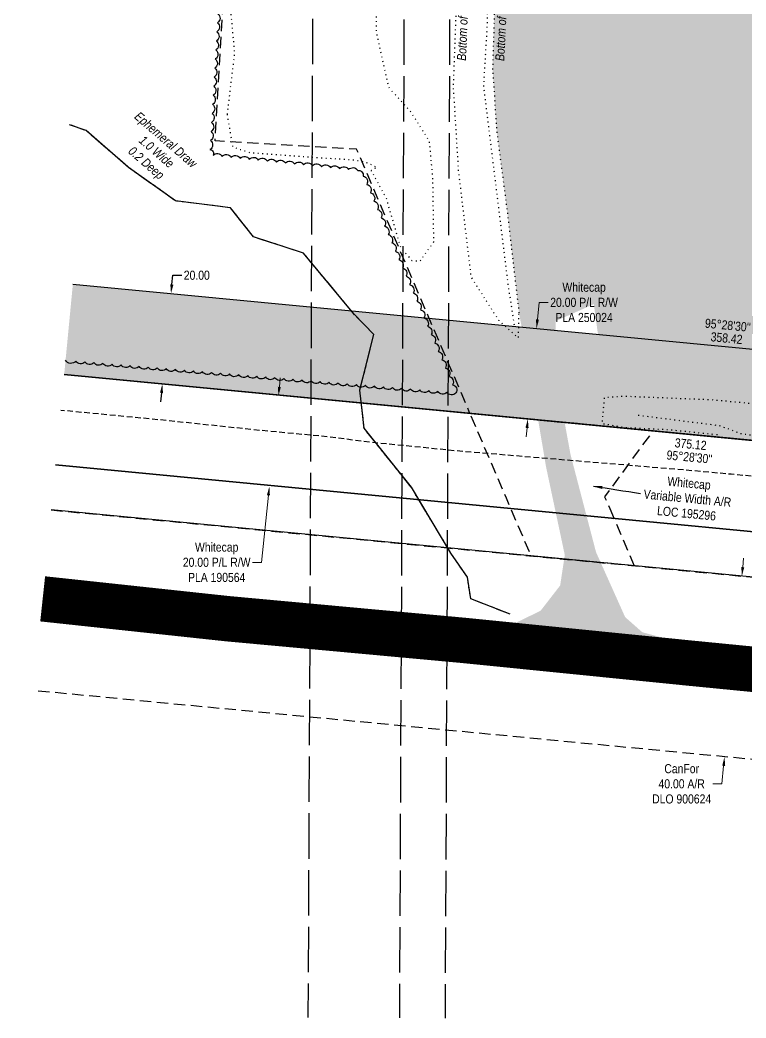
# Model space of a CAD drawing. Extents: x 474266 to 483948, y 6041075 to 6045149.
# Drawn here: x 476376 to 477175, y 6041862 to 6042962 of the extents above; entities that cross this region are included whole.
import ezdxf
from ezdxf.enums import TextEntityAlignment as Align

# ---------------------------------------------------------------- set-up
doc = ezdxf.new("R2010")
doc.units = 0
doc.header["$LTSCALE"] = 5
doc.header["$PDSIZE"] = 0.5
for name, pattern in [('0', [1, 1, 0]), ('foc-ACCESSROAD', [3.75, 2.5, -1.25]), ('foc-TOPO', [1, 0.2, -0.8]), ('foc-TOPO-ephemeral', [6.25, 3.125, -0.625, 0.625, -0.625, 0.625, -0.625]), ('foc-UNSURVEYED', [12.5, 10, -2.5]), ('UG_PIPE', [1.875, 1.25, -0.625])]:
    doc.linetypes.add(name, pattern=pattern)
doc.layers.get('Defpoints').update_dxf_attribs({"color": 9})
for name, color, linetype in [('AS-PIPE-UG', 44, 'UG_PIPE'), ('AS-ROADS', 254, 'Continuous'), ('C-AR', 13, 'foc-ACCESSROAD'), ('C-RW', 13, 'Continuous'), ('C-WS', 13, 'foc-ACCESSROAD'), ('F-AR', 190, 'foc-ACCESSROAD'), ('L-BD', 7, 'Continuous'), ('L-BD1', 253, 'Continuous'), ('L-USEC', 7, 'foc-UNSURVEYED'), ('P-PROPOSED', 10, 'Continuous'), ('P-PROPOSED-H', 21, 'Continuous'), ('P-TXT', 4, 'Continuous'), ('T-BUSH', 110, '0'), ('T-DRAW', 143, 'foc-TOPO-ephemeral'), ('T-GENERAL', 48, 'foc-TOPO'), ('T-WATER-T', 170, 'Continuous')]:
    doc.layers.add(name, color=color, linetype=linetype)
for name, color, linetype, lineweight in [('C-RW-T', 13, 'Continuous', 9), ('F-AR-T', 190, 'Continuous', 9), ('T-TEXT', 48, 'Continuous', 18)]:
    doc.layers.add(name, color=color, linetype=linetype, lineweight=lineweight)
doc.styles.add('80CG', font='ARIALN.TTF', dxfattribs={"height": 10})
doc.styles.add('80L', font='ARIALN.TTF', dxfattribs={"height": 10})
doc.styles.add('80LS', font='ARIALNI.TTF', dxfattribs={"height": 10})
doc.styles.add('foc-LtypeFont', font='ARIALN.TTF', dxfattribs={"height": 7.35})
doc.linetypes.add('foc-TOPO-flowdirection-NOLINE', pattern='A,0,[">",foc-LtypeFont,S=0.3,R=0,X=0,Y=-0.945],-20,[">",foc-LtypeFont,S=0.3,R=0,X=0,Y=-0.945],0', length=20)
doc.dimstyles.new('Compass 5 000', dxfattribs={"dimscale": 5, "dimtxt": 9, "dimasz": 2, "dimexe": 0.2, "dimexo": 0.0625, "dimgap": 0.5, "dimtad": 0, "dimtih": 1, "dimtoh": 1, "dimzin": 0, "dimdsep": 46, "dimtxsty": '80CG', "dimcen": 0.1, "dimse1": 1, "dimse2": 1, "dimclrd": 256, "dimclrt": 256, "dimaunit": 1, "dimadec": 4, "dimazin": 0, "dimtfac": 0.06, "dimtofl": 0, "dimtmove": 0, "dimatfit": 1, "dimfxl": 0.2, "dimtolj": 1, "dimtzin": 0, "dimlwd": -1, "dimarcsym": 0})

# ---------------------------------------------------------------- blocks, each defined once
blk = doc.blocks.new('*D477')
at = {"layer": 'C-RW-T', "transparency": 16777216}
for p, q in [((476661.1, 6042557.6), (476662.1, 6042567.6)), ((476649.1, 6042438.3), (476641.6, 6042364.4)), ((476641.6, 6042364.4), (476631.6, 6042364.4))]:
    blk.add_line(p, q, dxfattribs=at)
for points in [[(476659.4, 6042557.8), (476662.7, 6042557.4), (476660.1, 6042547.7)], [(476647.4, 6042438.4), (476650.7, 6042438.1), (476650.1, 6042448.2)]]:
    blk.add_solid(points, dxfattribs=at)
at = {"layer": 'Defpoints', "color": 0, "transparency": 16777216}
for p in [(476441.7, 6042569.7), (476660.1, 6042547.7), (476431.7, 6042470.2)]:
    blk.add_point(p, dxfattribs=at)
at = {"layer": 'C-RW-T', "transparency": 16777216, "insert": (476592.1, 6042364.4), "char_height": 10, "attachment_point": 5, "style": '80CG'}
blk.add_mtext('\\A1;Whitecap\\P20.00 P/L R/W\\PPLA 190564', dxfattribs=at)
blk = doc.blocks.new('*D478')
at = {"layer": 'Defpoints', "color": 0, "linetype": 'Continuous', "transparency": 16777216}
for p in [(477129.7, 6042353.1), (477110.6, 6042154.1), (477151.1, 6042150.2)]:
    blk.add_point(p, dxfattribs=at)
at = {"layer": 'F-AR-T', "transparency": 16777216}
for p, q in [((477171.1, 6042359.2), (477172.1, 6042369.1)), ((477150.1, 6042140.3), (477148.2, 6042120.4)), ((477148.2, 6042120.4), (477138.2, 6042120.4))]:
    blk.add_line(p, q, dxfattribs=at)
at = {"layer": 'F-AR-T', "linetype": 'Continuous', "transparency": 16777216}
for points in [[(477169.5, 6042359.3), (477172.8, 6042359), (477170.2, 6042349.2)], [(477148.5, 6042140.4), (477151.8, 6042140.1), (477151.1, 6042150.2)]]:
    blk.add_solid(points, dxfattribs=at)
at = {"layer": 'F-AR-T', "linetype": 'Continuous', "transparency": 16777216, "insert": (477103.9, 6042120.4), "char_height": 10, "attachment_point": 5, "style": '80CG'}
blk.add_mtext('\\A1;CanFor\\P40.00 A/R\\PDLO 900624', dxfattribs=at)
blk = doc.blocks.new('*D571')
at = {"layer": 'Defpoints', "color": 0, "transparency": 16777216}
for p in [(476541.8, 6042660.5), (476551.6, 6042659.5), (476542.1, 6042560)]:
    blk.add_point(p, dxfattribs=at)
at = {"layer": 'P-TXT', "transparency": 16777216}
for p, q in [((476542.8, 6042670.4), (476543.8, 6042680.6)), ((476543.8, 6042680.6), (476553.8, 6042680.6)), ((476531.4, 6042551), (476530.4, 6042541.1))]:
    blk.add_line(p, q, dxfattribs=at)
for points in [[(476541.1, 6042670.6), (476544.5, 6042670.3), (476541.8, 6042660.5)], [(476529.7, 6042551.2), (476533, 6042550.9), (476532.3, 6042561)]]:
    blk.add_solid(points, dxfattribs=at)
at = {"layer": 'P-TXT', "transparency": 16777216, "insert": (476570.2, 6042680.6), "char_height": 10, "attachment_point": 5, "style": '80CG'}
blk.add_mtext('\\A1;20.00', dxfattribs=at)
blk = doc.blocks.new('*D621')
at = {"layer": 'C-RW-T', "transparency": 16777216}
for p, q in [((476945.1, 6042631.9), (476946.9, 6042650.7)), ((476946.9, 6042650.7), (476956.9, 6042650.7)), ((476933.7, 6042512.5), (476932.7, 6042502.5))]:
    blk.add_line(p, q, dxfattribs=at)
for points in [[(476943.5, 6042632), (476946.8, 6042631.7), (476944.2, 6042621.9)], [(476932, 6042512.6), (476935.4, 6042512.3), (476934.6, 6042522.4)]]:
    blk.add_solid(points, dxfattribs=at)
at = {"layer": 'Defpoints', "color": 0, "transparency": 16777216}
for p in [(476944.2, 6042621.9), (476970.6, 6042619.4), (476961, 6042519.9)]:
    blk.add_point(p, dxfattribs=at)
at = {"layer": 'C-RW-T', "transparency": 16777216, "insert": (476996.5, 6042650.7), "char_height": 10, "attachment_point": 5, "style": '80CG'}
blk.add_mtext('\\A1;Whitecap\\P20.00 P/L R/W\\PPLA 250024', dxfattribs=at)

msp = doc.modelspace()

# ---------------------------------------------------------------- hatches: boundary and pattern name
at = {"layer": 'AS-ROADS'}
h = msp.add_hatch(color=256, dxfattribs=at)
h.dxf.hatch_style = 1
h.paths.add_polyline_path([(477717.576, 6042875.548), (477713.571, 6042856.988), (477701.796, 6042848.728), (477669.651, 6042839.248), (477555.786, 6042823.273), (477415.071, 6042804.498), (477407.506, 6042802.018), (477403.621, 6042795.628), (477385.851, 6042606.393), (477375.091, 6042567.823), (477351.081, 6042545.353), (477289.431, 6042539.113), (477226.866, 6042538.583), (477141.541, 6042544.208), (477062.411, 6042549.213), (477027.171, 6042555.993), (477016.611, 6042580.193), (477007.212, 6042648.755), (476965.111, 6042630.148), (476965.086, 6042573.353), (476981.566, 6042483.133), (477009.666, 6042375.558), (477041.681, 6042304.103), (477060.631, 6042287.373), (477087.691, 6042280.148), (477116.336, 6042274.768), (476896.316, 6042293.953), (476917.056, 6042295.718), (476948.626, 6042311.063), (476970.166, 6042338.918), (476975.261, 6042372.473), (476954.521, 6042470.053), (476936.731, 6042576.388), (476924.821, 6042639.268), (476911.961, 6042749.978), (476900.151, 6042840.798), (476895.791, 6042908.633), (476898.281, 6042988.058), (476905.066, 6043122.513), (476913.631, 6043303.858), (476919.491, 6043440.978), (476924.191, 6043452.273), (476932.406, 6043453.353), (476988.036, 6043453.703), (477083.761, 6043451.698), (477149.016, 6043445.273), (477262.116, 6043438.603), (477383.881, 6043432.498), (477509.331, 6043426.218), (477648.291, 6043420.988), (477721.866, 6043418.543), (477736.931, 6043414.053), (477741.676, 6043401.123), (477741.301, 6043346.763), (477734.741, 6043231.993), (477726.996, 6043076.928), (477719.121, 6042887.963)])
at = {"layer": 'P-PROPOSED-H'}
h = msp.add_hatch(color=256, dxfattribs=at)
h.dxf.hatch_style = 1
h.paths.add_polyline_path([(476433.796, 6042670.82), (476424.26, 6042571.329), (477298.793, 6042487.504), (477272.302, 6041962.569), (477448.093, 6041945.139), (477576.145, 6041939.008), (477808.265, 6041927.893), (477816.602, 6042102.446), (477584.501, 6042113.533), (477579.73, 6042013.882), (477453.416, 6042019.904), (477350.522, 6042030.032), (477373.096, 6042480.382), (477377.983, 6042580.319)])

# ---------------------------------------------------------------- linework, layer by layer
at = {"layer": 'AS-PIPE-UG', "flags": 128}
msp.add_lwpolyline([(477487.811, 6042606.524), (477487.806, 6042604.524), (477482.781, 6042537.194), (477483.346, 6042484.869), (477480.821, 6042451.704), (477467.446, 6042441.759), (477440.686, 6042441.274), (477378.936, 6042445.409), (477350.481, 6042447.209), (477305.816, 6042449.009), (477242.061, 6042453.559), (477158.371, 6042461.399), (477116.156, 6042465.284), (476859.881, 6042486.764), (476771.021, 6042495.579), (476707.346, 6042503.314), (476640.771, 6042509.594), (476529.636, 6042521.304), (476420.473, 6042531.822)], dxfattribs=at)
at = {"layer": 'AS-ROADS', "const_width": 49.974, "flags": 128}
msp.add_lwpolyline([(478338.917, 6042171.072), (478302.316, 6042172.809), (478265.636, 6042174.614), (478229.341, 6042176.459), (478193.711, 6042178.349), (478158.876, 6042180.599), (478124.356, 6042182.989), (478090.156, 6042185.289), (478056.376, 6042187.384), (478022.951, 6042189.314), (477989.826, 6042191.064), (477957.026, 6042192.764), (477924.566, 6042194.419), (477892.526, 6042196.124), (477861.85, 6042191.807), (477837.006, 6042193.434), (477614.271, 6042209.789), (477367.261, 6042228.454), (477113.651, 6042253.339), (476864.416, 6042278.384), (476603.851, 6042302.349), (476400.571, 6042324.187)], dxfattribs=at)
at = {"layer": 'C-AR', "flags": 128}
msp.add_lwpolyline([(477024.686, 6042423.641), (477051.698, 6042360.579), (476938.223, 6042371.456), (476910.98, 6042435.037), (476870.897, 6042528.518), (477072.32, 6042509.211), (477019.083, 6042436.672), (477024.686, 6042423.641)], close=True, dxfattribs=at)
at = {"layer": 'C-RW'}
for points in [[(476414.724, 6042471.837), (477363.475, 6042380.898), (477454.54, 6042372.169), (477954.854, 6042779.173), (478002.159, 6042721.023), (477507.494, 6042318.615), (477358.707, 6042331.152), (476409.955, 6042422.092)], [(476424.26, 6042571.329), (477373.011, 6042480.389), (477472.646, 6042470.839), (477468.397, 6042370.841), (477363.475, 6042380.898), (476414.724, 6042471.837)]]:
    msp.add_lwpolyline(points, dxfattribs=at)
at = {"layer": 'C-WS', "flags": 128}
msp.add_lwpolyline([(478149.232, 6042937.487), (478110.95, 6042288.658), (477466.272, 6042320.842), (477472.646, 6042470.839), (476870.895, 6042528.518), (476846.691, 6042584.981), (476746.153, 6042819.511), (476696.979, 6042822.397), (476590.303, 6042828.664), (476640.146, 6043677.31), (476700.875, 6043673.742), (476851.634, 6043664.89), (477863.196, 6043605.474), (477825.089, 6042956.67), (478149.232, 6042937.487)], close=True, dxfattribs=at)
at = {"layer": 'F-AR', "flags": 128}
for points in [[(476409.955, 6042422.092), (477358.707, 6042331.152), (477470.176, 6042320.468), (478110.95, 6042288.658), (478345.062, 6042274.648)], [(478333.224, 6042075.102), (478104.431, 6042088.777), (477455.163, 6042120.163), (477339.634, 6042132.169), (476390.883, 6042223.109)]]:
    msp.add_lwpolyline(points, dxfattribs=at)
at = {"layer": 'L-USEC'}
for p, q in [((476701.342, 6043775.438), (476692.59, 6041863.162)), ((476801.925, 6043774.978), (476793.173, 6041862.702)), ((476852.241, 6043774.747), (476843.488, 6041862.472))]:
    msp.add_line(p, q, dxfattribs=at)
at = {"layer": 'P-PROPOSED', "flags": 128}
msp.add_lwpolyline([(476433.796, 6042670.82), (477377.983, 6042580.319), (477373.096, 6042480.382), (477350.606, 6042030.024), (477453.416, 6042019.904), (477579.73, 6042013.882), (477584.501, 6042113.533), (477816.602, 6042102.446), (477808.265, 6041927.893), (477576.145, 6041939.008), (477448.093, 6041945.139), (477272.302, 6041962.569), (477298.793, 6042487.504), (476424.26, 6042571.329)], dxfattribs=at)
at = {"layer": 'T-BUSH', "linetype": 'Continuous', "flags": 128}
msp.add_lwpolyline([(476593.522, 6042968.701, -0.52056705), (476592.936, 6042958.723, -0.52056705), (476592.35, 6042948.746, -0.52056705), (476591.764, 6042938.768, -0.52056705), (476591.178, 6042928.791, -0.52056705), (476590.592, 6042918.813, -0.52056705), (476590.006, 6042908.836, -0.52056705), (476589.419, 6042898.858, -0.52056705), (476588.833, 6042888.88, -0.52056705), (476588.247, 6042878.903, -0.52056705), (476587.661, 6042868.925, -0.52056705), (476587.075, 6042858.948, -0.52056705), (476586.489, 6042848.97, -0.52056705), (476585.903, 6042838.993, -0.52056705), (476585.317, 6042829.015, -0.52056705), (476584.731, 6042819.038, -0.52056705), (476588.222, 6042812.525, -0.52056705), (476598.164, 6042811.494, -0.52056705), (476608.105, 6042810.462, -0.52056705), (476618.047, 6042809.431, -0.52056705), (476627.988, 6042808.4, -0.52056705), (476637.93, 6042807.369, -0.52056705), (476647.871, 6042806.338, -0.52056705), (476657.812, 6042805.307, -0.52056705), (476667.754, 6042804.276, -0.52056705), (476677.695, 6042803.244, -0.52056705), (476687.637, 6042802.213, -0.52056705), (476697.578, 6042801.182, -0.52056705), (476707.519, 6042800.151, -0.52056705), (476717.461, 6042799.12, -0.52056705), (476727.402, 6042798.089, -0.52056705), (476737.344, 6042797.058, -0.52056705), (476747.285, 6042796.026, -0.52056705), (476753.361, 6042789.746, -0.52056705), (476757.295, 6042780.559, -0.52056705), (476761.23, 6042771.371, -0.52056705), (476765.165, 6042762.183, -0.52056705), (476769.099, 6042752.995, -0.52056705), (476773.034, 6042743.808, -0.52056705), (476776.968, 6042734.62, -0.52056705), (476780.903, 6042725.432, -0.52056705), (476784.838, 6042716.245, -0.52056705), (476788.772, 6042707.057, -0.52056705), (476792.707, 6042697.869, -0.52056705), (476796.641, 6042688.681, -0.52056705), (476800.576, 6042679.494, -0.52056705), (476804.51, 6042670.306, -0.52056705), (476808.445, 6042661.118, -0.52056705), (476812.38, 6042651.931, -0.52056705), (476816.314, 6042642.743, -0.52056705), (476820.249, 6042633.555, -0.52056705), (476824.183, 6042624.367, -0.52056705), (476828.118, 6042615.18, -0.52056705), (476832.053, 6042605.992, -0.52056705), (476835.987, 6042596.804, -0.52056705), (476839.922, 6042587.617, -0.52056705), (476843.856, 6042578.429, -0.52056705), (476847.791, 6042569.241, -0.52056705), (476851.725, 6042560.053, -0.52056705), (476855.372, 6042551.073, -0.52056705), (476845.412, 6042551.906, -0.52056705), (476835.452, 6042552.74, -0.52056705), (476825.492, 6042553.573, -0.52056705), (476815.533, 6042554.406, -0.52056705), (476805.573, 6042555.24, -0.52056705), (476795.613, 6042556.073, -0.52056705), (476785.653, 6042556.906, -0.52056705), (476775.693, 6042557.739, -0.52056705), (476765.733, 6042558.573, -0.52056705), (476755.773, 6042559.406, -0.52056705), (476745.813, 6042560.239, -0.52056705), (476735.853, 6042561.072, -0.52056705), (476725.893, 6042561.906, -0.52056705), (476715.933, 6042562.739, -0.52056705), (476705.973, 6042563.572, -0.52056705), (476696.013, 6042564.405, -0.52056705), (476686.053, 6042565.239, -0.52056705), (476676.093, 6042566.072, -0.52056705), (476666.133, 6042566.905, -0.52056705), (476656.173, 6042567.738, -0.52056705), (476646.213, 6042568.572, -0.52056705), (476636.253, 6042569.405, -0.52056705), (476626.293, 6042570.238, -0.52056705), (476616.333, 6042571.072, -0.52056705), (476606.374, 6042571.905, -0.52056705), (476596.414, 6042572.738, -0.52056705), (476586.454, 6042573.571, -0.52056705), (476576.494, 6042574.405, -0.52056705), (476566.534, 6042575.238, -0.52056705), (476556.574, 6042576.071, -0.52056705), (476546.614, 6042576.904, -0.52056705), (476536.654, 6042577.738, -0.52056705), (476526.694, 6042578.571, -0.52056705), (476516.734, 6042579.404, -0.52056705), (476506.774, 6042580.237, -0.52056705), (476496.814, 6042581.071, -0.52056705), (476486.854, 6042581.904, -0.52056705), (476476.894, 6042582.737, -0.52056705), (476466.934, 6042583.571, -0.52056705), (476456.974, 6042584.404, -0.52056705), (476447.014, 6042585.237, -0.52056705), (476437.054, 6042586.07, -0.52056705), (476425.727, 6042587.018, -0.52056705)], format="xyb", dxfattribs=at)
at = {"layer": 'T-DRAW', "linetype": 'foc-TOPO-flowdirection-NOLINE', "flags": 128}
msp.add_lwpolyline([(476914.991, 6042307.339), (476871.811, 6042324.084), (476868.091, 6042347.904), (476849.771, 6042374.629), (476806.441, 6042447.039), (476754.366, 6042512.039), (476749.801, 6042554.034), (476765.026, 6042615.274), (476743.001, 6042638.069), (476687.716, 6042704.969), (476632.781, 6042722.814), (476607.446, 6042754.914), (476546.726, 6042762.499), (476495.141, 6042799.279), (476448.326, 6042839.979), (476430.08, 6042846.422)], dxfattribs=at)
at = {"layer": 'T-DRAW', "flags": 128}
msp.add_lwpolyline([(476914.991, 6042307.339), (476871.811, 6042324.084), (476868.091, 6042347.904), (476849.771, 6042374.629), (476806.441, 6042447.039), (476754.366, 6042512.039), (476749.801, 6042554.034), (476765.026, 6042615.274), (476743.001, 6042638.069), (476687.716, 6042704.969), (476632.781, 6042722.814), (476607.446, 6042754.914), (476546.726, 6042762.499), (476495.141, 6042799.279), (476448.326, 6042839.979), (476430.08, 6042846.422)], dxfattribs=at)
at = {"layer": 'T-GENERAL', "flags": 128}
for points in [[(477083.781, 6043451.714), (477090.076, 6043452.574), (477110.931, 6043455.814), (477108.321, 6043470.299), (477086.791, 6043477.489), (477049.351, 6043486.804), (476929.606, 6043500.949), (476882.381, 6043479.944), (476879.826, 6043449.969), (476868.226, 6043271.049), (476857.056, 6043015.384), (476852.341, 6042888.379), (476858.006, 6042796.179), (476871.966, 6042678.764), (476902.591, 6042630.754), (476924.126, 6042611.664), (476924.676, 6042626.064), (476924.841, 6042639.284)], [(476919.861, 6042625.664), (476913.136, 6042669.584), (476900.051, 6042775.509), (476886.091, 6042888.714), (476890.116, 6042956.559), (476891.471, 6043050.389), (476897.251, 6043131.979), (476899.966, 6043192.029), (476903.851, 6043249.049), (476907.276, 6043362.994), (476910.721, 6043450.409), (476917.976, 6043460.944), (476949.956, 6043463.524), (476994.021, 6043464.429), (477082.161, 6043463.149), (477100.201, 6043463.874)], [(477083.761, 6043451.698), (476988.036, 6043453.703), (476932.406, 6043453.353), (476924.191, 6043452.273), (476919.491, 6043440.978), (476913.631, 6043303.858), (476905.066, 6043122.513), (476898.281, 6042988.058), (476895.791, 6042908.633), (476900.151, 6042840.798), (476911.961, 6042749.978), (476924.821, 6042639.268)], [(477056.026, 6042526.524), (477145.071, 6042515.179), (477169.836, 6042506.099), (477253.711, 6042494.089), (477305.791, 6042488.624), (477362.906, 6042481.819), (477412.121, 6042483.864), (477428.406, 6042490.154), (477448.511, 6042520.489), (477459.896, 6042596.624), (477470.581, 6042684.524), (477474.506, 6042718.479), (477505.811, 6042723.884), (477519.751, 6042728.644), (477609.226, 6042735.334), (477722.026, 6042754.464), (477758.461, 6042763.804), (477778.896, 6042775.304), (477803.526, 6042831.829), (477807.336, 6042872.339), (477806.201, 6042928.329)], [(477143.196, 6042504.804), (477090.426, 6042510.229), (477043.251, 6042512.514), (477016.531, 6042516.964), (477019.036, 6042546.034), (477041.426, 6042547.529), (477138.651, 6042543.534), (477195.861, 6042538.019), (477270.356, 6042536.404), (477342.588, 6042543.126)]]:
    msp.add_lwpolyline(points, dxfattribs=at)
msp.add_lwpolyline([(476603.521, 6042857.749), (476609.651, 6042821.859), (476629.471, 6042815.634), (476694.176, 6042810.979), (476744.891, 6042807.509), (476755.881, 6042805.354), (476768.556, 6042799.434), (476762.066, 6042795.904), (476778.586, 6042765.529), (476794.346, 6042711.569), (476806.866, 6042696.884), (476815.781, 6042696.049), (476831.121, 6042717.539), (476830.061, 6042787.724), (476826.361, 6042828.219), (476805.961, 6042860.269), (476781.421, 6042887.664), (476767.861, 6042949.254), (476769.116, 6043117.884), (476767.846, 6043297.094), (476764.991, 6043340.249), (476727.056, 6043352.964), (476695.531, 6043361.294), (476640.821, 6043372.394), (476627.566, 6043368.709), (476622.551, 6043345.494), (476621.026, 6043257.274), (476620.526, 6043188.734), (476609.556, 6043093.829), (476603.946, 6043010.379), (476611.631, 6042925.004)], close=True, dxfattribs=at)

# ---------------------------------------------------------------- texts
at = {"layer": 'L-BD', "style": '80L'}
for s, p in [('375.12', (477113.831, 6042494.61)), ("95°28'30''", (477112.472, 6042480.433))]:
    msp.add_text(s, height=9.9947, rotation=354.5248, dxfattribs=at).set_placement(p, align=Align.MIDDLE)
at = {"layer": 'L-BD1', "style": '80L'}
for s, p in [("95°28'30''", (477154.725, 6042625.565)), ('358.42', (477153.366, 6042611.387))]:
    msp.add_text(s, height=9.9947, rotation=354.5248, dxfattribs=at).set_placement(p, align=Align.MIDDLE)
at = {"layer": 'T-TEXT', "char_height": 9.99475, "attachment_point": 1, "style": '80LS'}
for insert, rotation in [((476856.564, 6042917.117), 87.873898), ((476898.653, 6042916.889), 87.295906)]:
    msp.add_mtext_dynamic_manual_height_columns('Bottom of Berm', width=90.69974, gutter_width=49.974, heights=[0], dxfattribs=dict(at, insert=insert, rotation=rotation))
at = {"layer": 'T-WATER-T', "insert": (476507.054, 6042861.855), "char_height": 9.99475, "attachment_point": 1, "rotation": 318.996974, "style": '80L'}
msp.add_mtext_dynamic_manual_height_columns('\\pi0.32609;{\\fArial Narrow|b0|i1|c0|p34;Ephemeral Draw\\P\\pi21.38937;1.0 Wide\\P\\pi20.28491;0.2 Deep}', width=85.98251, gutter_width=250, heights=[0], dxfattribs=at)

# ---------------------------------------------------------------- dimensions: what is measured, and where the dimension line sits
at = {"layer": 'C-RW-T', "color": 2}
dim = msp.add_linear_dim(base=(476944.186, 6042621.899), p1=(476961.046, 6042519.877), p2=(476970.583, 6042619.369), angle=84.524835, text='Whitecap\\P20.00 P/L R/W\\PPLA 250024', dimstyle='Compass 5 000', dxfattribs=at)
dim.commit()
dim.dimension.update_dxf_attribs({"geometry": '*D621', "text_midpoint": (476996.482, 6042650.651), "dimtype": 161})
at = {"layer": 'C-RW-T'}
dim = msp.add_linear_dim(base=(476660.075, 6042547.66), p1=(476431.715, 6042470.209), p2=(476441.732, 6042569.654), angle=84.247943, text='Whitecap\\P20.00 P/L R/W\\PPLA 190564', dimstyle='Compass 5 000', dxfattribs=at)
dim.commit()
dim.dimension.update_dxf_attribs({"geometry": '*D477', "text_midpoint": (476592.075, 6042364.398), "dimtype": 161})
at = {"layer": 'F-AR-T', "color": 3, "linetype": 'Continuous'}
dim = msp.add_linear_dim(base=(477151.082, 6042150.242), p1=(477129.703, 6042353.103), p2=(477110.63, 6042154.12), angle=264.52483, text='CanFor\\P40.00 A/R\\PDLO 900624', dimstyle='Compass 5 000', dxfattribs=at)
dim.commit()
dim.dimension.update_dxf_attribs({"geometry": '*D478', "text_midpoint": (477103.948, 6042120.36), "dimtype": 161})
at = {"layer": 'P-TXT'}
dim = msp.add_linear_dim(base=(476541.842, 6042660.464), p1=(476542.053, 6042560.038), p2=(476551.589, 6042659.53), angle=84.524835, text='20.00', dimstyle='Compass 5 000', dxfattribs=at)
dim.commit()
dim.dimension.update_dxf_attribs({"geometry": '*D571', "text_midpoint": (476570.166, 6042680.62), "dimtype": 161})

# ---------------------------------------------------------------- next in the draw order: texts
at = {"layer": 'C-RW-T', "insert": (477064.135, 6042461.24), "char_height": 9.99475, "attachment_point": 1, "rotation": 354.52483, "style": '80L', "bg_fill": 3, "box_fill_scale": 1, "bg_fill_color": 256, "bg_fill_transparency": 0}
msp.add_mtext_dynamic_manual_height_columns('\\pi24.78118;Whitecap\\P\\pi0.07724;Variable Width A/R\\P\\pi16.54881;LOC 195296', width=96.66585, gutter_width=250, heights=[0], dxfattribs=at)

# ---------------------------------------------------------------- next in the draw order: leaders
at = {"layer": 'C-RW-T', "path_type": 1}
msp.add_leader([(477006.677, 6042448.307), (477058.612, 6042440.356)], dimstyle='Compass 5 000', override={"dimgap": 0.5, "dimtad": 0}, dxfattribs=at)

doc.saveas('drawing.dxf')
